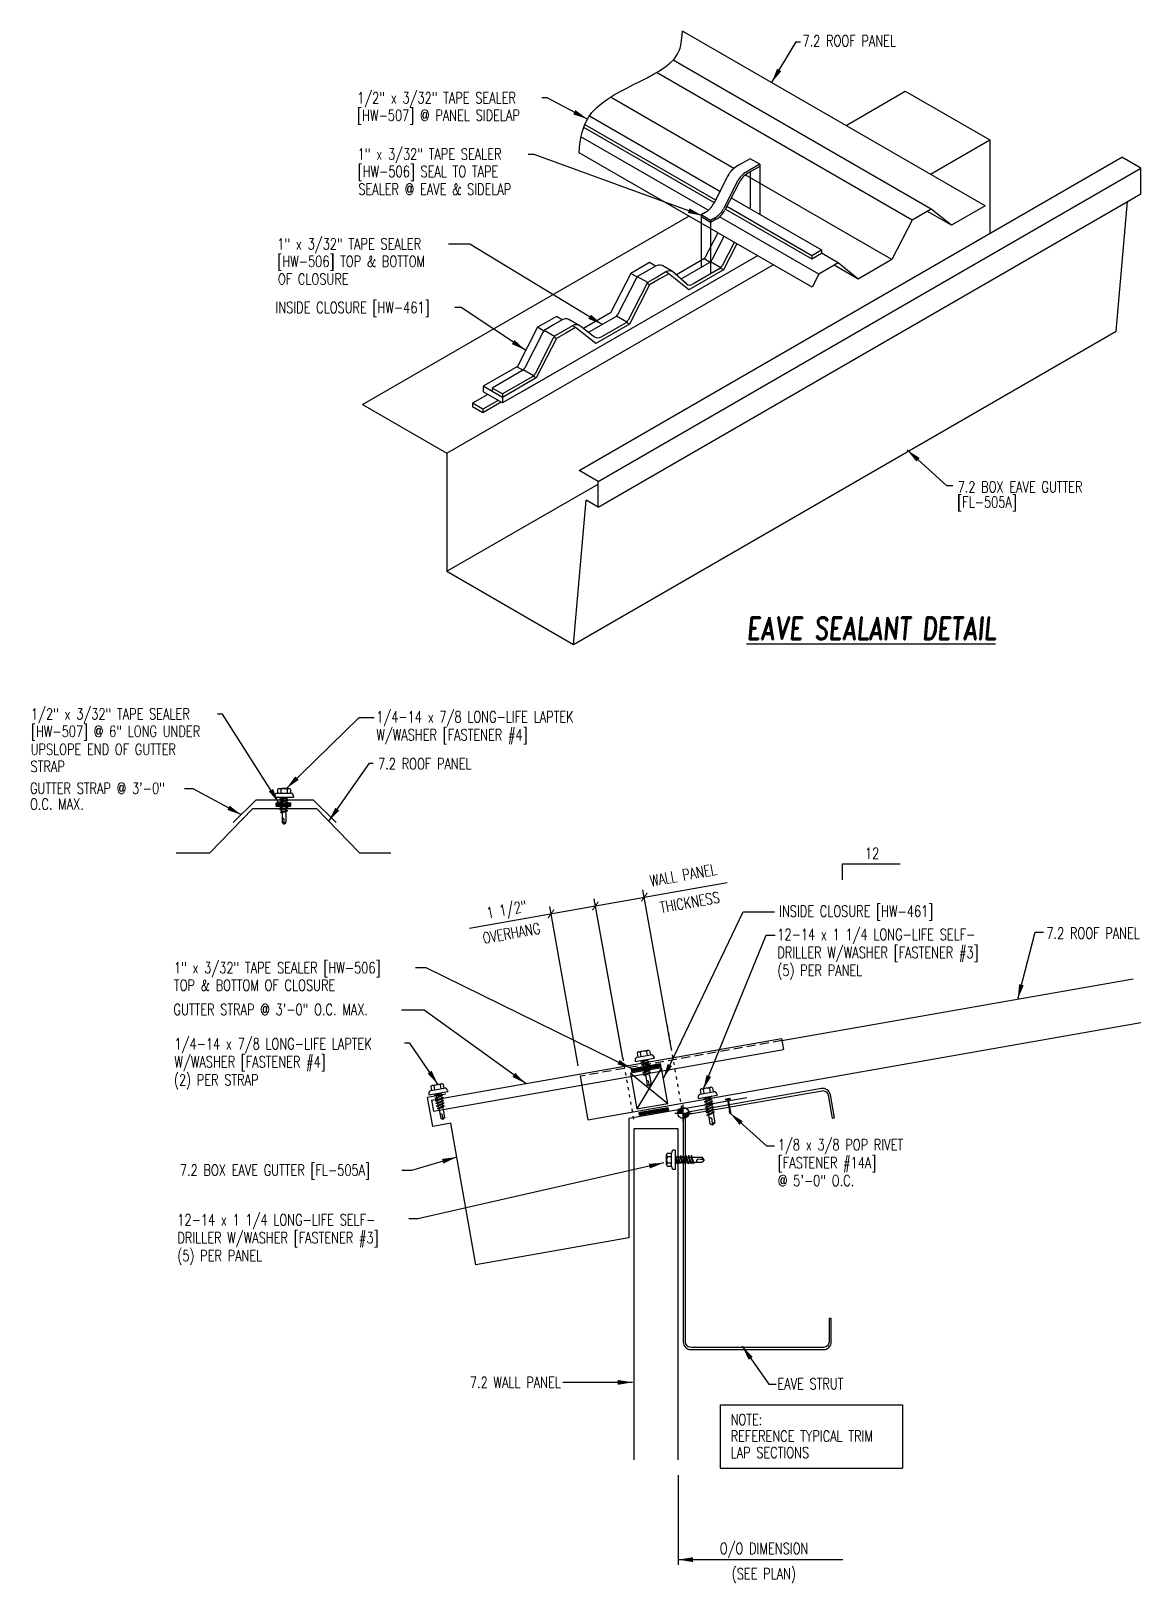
# Model space of a CAD drawing. Extents: x 1.6 to 39.1, y 9 to 61.4.
import ezdxf
from ezdxf.enums import TextEntityAlignment as Align

# ---------------------------------------------------------------- set-up
doc = ezdxf.new("R2010")
doc.units = 0
doc.header["$LTSCALE"] = 4
doc.header["$MEASUREMENT"] = 0
doc.linetypes.add('DOT2', pattern=[0.125, 0, -0.125])
doc.linetypes.add('HIDDEN', pattern=[0.375, 0.25, -0.125])
doc.layers.get('0').update_dxf_attribs({"linetype": 'CONTINUOUS'})
for name, color, linetype in [('CLOSURE', 3, 'CONTINUOUS'), ('DIM', 2, 'CONTINUOUS'), ('DIM-DETAILS', 7, 'CONTINUOUS'), ('FASTENER', 9, 'CONTINUOUS'), ('GRID', 9, 'CONTINUOUS'), ('LABEL', 6, 'CONTINUOUS'), ('MARK', 1, 'CONTINUOUS'), ('PANEL', 11, 'CONTINUOUS'), ('PANEL-S', 11, 'CONTINUOUS'), ('SEALANT', 8, 'CONTINUOUS'), ('SECTION', 11, 'CONTINUOUS'), ('STLA', 12, 'CONTINUOUS'), ('TAPE', 9, 'CONTINUOUS'), ('TEXT', 2, 'CONTINUOUS'), ('TRIM', 6, 'CONTINUOUS')]:
    doc.layers.add(name, color=color, linetype=linetype)
doc.styles.add('ROMAND', font='romand', dxfattribs={"height": 0.075})
doc.styles.add('TEXT', font='SIMPLEX.shx', dxfattribs={"width": 0.75, "height": 0.375})
doc.styles.add('TEXT1', font='ROMANS.shx', dxfattribs={"width": 0.75, "height": 0.375})
doc.dimstyles.new('DETAIL$7', dxfattribs={"dimscale": 4, "dimtxt": 0.375, "dimasz": 0.125, "dimexe": 0.0625, "dimexo": 0.0625, "dimgap": 0.0625, "dimtad": 1, "dimdec": 4, "dimzin": 3, "dimdsep": 46, "dimlunit": 4, "dimtxsty": 'TEXT', "dimblk": 'ARCHTICK', "dimcen": 0.0625, "dimclrd": 7, "dimclre": 7, "dimclrt": 2, "dimadec": 0, "dimazin": 0, "dimtfac": 0.6, "dimtdec": 4, "dimtmove": 0, "dimatfit": 3, "dimfxl": 0, "dimfrac": 2, "dimtolj": 1, "dimtzin": 0, "dimarcsym": 0})

# ---------------------------------------------------------------- blocks, each defined once
blk = doc.blocks.new('fm4')
at = {"layer": 'FASTENER', "color": 12}
for p, q in [((-0.089, 0.018), (0.089, 0.018)), ((0.06, 0.04), (-0.06, 0.04)), ((-0.012, 0.018), (-0.012, -0.373)), ((0.012, 0.018), (0.012, -0.373)), ((-0.02, -0.45), (0.02, -0.45))]:
    blk.add_line(p, q, dxfattribs=at)
for centre, radius, start, end in [((0, -0.066), 0.123, 119.4777, 136.6143), ((0, -0.066), 0.123, 43.3857, 60.5223), ((0, -0.428), 0.03, 143.7655, 228.4038), ((-0.075, -0.373), 0.0625, 323.7655, 0), ((0.075, -0.373), 0.0625, 180, 216.2345), ((0, -0.428), 0.03, 311.5962, 36.2345)]:
    blk.add_arc(centre, radius, start, end, dxfattribs=at)
blk = doc.blocks.new('FD-F14A')
at = {"layer": 'TEXT', "style": 'TEXT1', "width": 0.75}
for s, p in [('1/8 x 3/8 POP RIVET', (0.005, -0.041)), ('[FASTENER #14A]', (0.005, -0.193))]:
    blk.add_text(s, height=0.09375, dxfattribs=at).set_placement(p)
blk.add_attdef('(QUANTITY)', (0.005, -0.344), '', height=0.0938, dxfattribs=at)
blk = doc.blocks.new('fz9')
at = {"layer": 'FASTENER'}
for p, q in [((-0.324, 0.071), (-0.324, 0.037)), ((-0.324, 0.037), (0.324, 0.037)), ((-0.224, 0.171), (0.215, 0.171)), ((-0.215, 0.305), (-0.215, 0.171)), ((-0.161, 0.337), (0.161, 0.337)), ((-0.139, -0.016), (0.046, 0.037)), ((-0.107, 0.305), (-0.107, 0.171)), ((-0.104, -0.036), (0.139, 0.033)), ((-0.086, 0.037), (0.086, 0.037)), ((-0.086, 0.037), (-0.086, -0.001)), ((0.086, 0.037), (0.133, 0.037)), ((0.086, 0.018), (0.086, -0.042)), ((0.107, 0.305), (0.107, 0.171)), ((0.139, 0.033), (0.133, 0.037)), ((0.215, 0.305), (0.215, 0.171)), ((0.324, 0.071), (0.324, 0.037)), ((-0.104, -0.036), (-0.139, -0.016)), ((-0.139, -0.107), (0.104, -0.038)), ((-0.104, -0.127), (-0.139, -0.107)), ((-0.139, -0.198), (0.104, -0.128)), ((-0.104, -0.218), (-0.139, -0.198)), ((-0.139, -0.289), (0.104, -0.219)), ((-0.104, -0.309), (-0.139, -0.289)), ((-0.139, -0.38), (0.104, -0.31)), ((-0.104, -0.4), (-0.139, -0.38)), ((-0.139, -0.47), (0.104, -0.401)), ((-0.104, -0.491), (-0.139, -0.47)), ((-0.139, -0.561), (0.104, -0.492)), ((-0.104, -0.127), (0.139, -0.058)), ((-0.104, -0.218), (0.139, -0.149)), ((-0.104, -0.309), (0.139, -0.239)), ((-0.104, -0.4), (0.139, -0.33)), ((-0.104, -0.491), (0.139, -0.421)), ((-0.104, -0.581), (0.139, -0.512)), ((-0.086, -0.031), (-0.086, -0.092)), ((-0.086, -0.122), (-0.086, -0.183)), ((-0.086, -0.213), (-0.086, -0.274)), ((-0.086, -0.304), (-0.086, -0.364)), ((-0.086, -0.395), (-0.086, -0.455)), ((-0.086, -0.486), (-0.086, -0.546)), ((0.086, -0.073), (0.086, -0.133)), ((0.086, -0.164), (0.086, -0.224)), ((0.086, -0.255), (0.086, -0.315)), ((0.086, -0.345), (0.086, -0.406)), ((0.086, -0.436), (0.086, -0.497)), ((0.139, -0.058), (0.104, -0.038)), ((0.139, -0.149), (0.104, -0.128)), ((0.139, -0.239), (0.104, -0.219)), ((0.139, -0.33), (0.104, -0.31)), ((0.139, -0.421), (0.104, -0.401)), ((0.139, -0.512), (0.104, -0.492)), ((-0.104, -0.581), (-0.139, -0.561)), ((-0.086, -0.577), (-0.086, -0.869)), ((0, -0.929), (-0.086, -0.869)), ((-0.002, -0.914), (0.014, -0.727)), ((0, -0.929), (0.086, -0.869)), ((0.086, -0.527), (0.086, -0.869))]:
    blk.add_line(p, q, dxfattribs=at)
for centre, radius, start, end in [((-0.224, 0.071), 0.1, 90, 180), ((-0.161, 0.274), 0.0628, 29.8754, 150.1246), ((0, 0.141), 0.196, 56.9974, 123.0026), ((0.161, 0.274), 0.0628, 29.8754, 150.1246), ((0.224, 0.071), 0.1, 0, 90), ((-0.046, -0.739), 0.0615, 11.1445, 130.906), ((0.054, -0.915), 0.0563, 55.4585, 194.8454)]:
    blk.add_arc(centre, radius, start, end, dxfattribs=at)
blk = doc.blocks.new('wp')
at = {"layer": 'SECTION'}
for p, q in [((-0.096, 0), (0.096, 0)), ((0, -0.096), (0, 0.096))]:
    blk.add_line(p, q, dxfattribs=at)
at = {"layer": 'SECTION', "const_width": 0.0625}
for points in [[(0, 0.031, 0.414214), (-0.031, 0, 1)], [(0, -0.031, 0.414214), (0.031, 0, 1)]]:
    blk.add_lwpolyline(points, format="xyb", dxfattribs=at)
at = {"layer": 'SECTION'}
blk.add_circle((0, 0), 0.0625, dxfattribs=at)
blk = doc.blocks.new('_ArchTick')
at = {"color": 0, "const_width": 0.15}
blk.add_lwpolyline([(-0.5, -0.5), (0.5, 0.5)], dxfattribs=at)
blk = doc.blocks.new('A$C30686E82')
for p, q in [((-2.715, 0.761), (3.437, 0.761)), ((-2.715, 0.761), (-2.715, -1.379)), ((3.437, 0.761), (3.437, -1.379)), ((-2.715, -1.379), (3.437, -1.379))]:
    blk.add_line(p, q)
at = {"layer": 'TEXT', "style": 'TEXT1', "width": 0.75}
for s, p in [('NOTE:', (-2.368, 0.081)), ('REFERENCE TYPICAL TRIM', (-2.368, -0.477)), ('LAP SECTIONS', (-2.368, -1.035))]:
    blk.add_text(s, height=0.375, dxfattribs=at).set_placement(p)
blk = doc.blocks.new('slopl1')
at = {"layer": 'MARK', "color": 6}
blk.add_lwpolyline([(0, 0), (0, 0.137), (0.487, 0.137)], dxfattribs=at)
at = {"layer": 'MARK', "color": 2, "style": 'TEXT1', "width": 0.75}
blk.add_text('12', height=0.0938, dxfattribs=at).set_placement((0.191, 0.178))
blk.add_attdef('SLOPL1', text='', height=0.0938, dxfattribs=at).set_placement((-0.055, 0.024), align=Align.RIGHT)
blk = doc.blocks.new('FD-F3')
at = {"layer": 'TEXT', "style": 'TEXT1', "width": 0.75}
for s, p in [('12-14 x 1 1/4 LONG-LIFE SELF-', (0.005, -0.041)), ('DRILLER W/WASHER [FASTENER #3]', (0.005, -0.193))]:
    blk.add_text(s, height=0.09375, dxfattribs=at).set_placement(p)
blk.add_attdef('(QUANTITY)', (0.005, -0.344), '', height=0.0938, dxfattribs=at)
blk = doc.blocks.new('A$C6938402A')
at = {"layer": 'TAPE'}
h = blk.add_hatch(dxfattribs=at)
h.set_pattern_fill('DOTS', color=256, scale=0.35, angle=270, style=0)
h.set_pattern_definition([(270, (-22.332364, -26.379487), (0.021875, -0.0109375), [0, -0.021875])])
h.paths.add_polyline_path([(-0.563, -0.04), (-0.547, -0.132), (0.438, 0.041), (0.422, 0.134)])
at = {"layer": 'SEALANT'}
for p, q in [((-0.563, -0.04), (0.422, 0.134)), ((-0.547, -0.132), (0.438, 0.041)), ((0.422, 0.134), (0.438, 0.041)), ((-0.563, -0.04), (-0.547, -0.132))]:
    blk.add_line(p, q, dxfattribs=at)
blk = doc.blocks.new('LAY-LAB')
at = {"layer": 'LABEL', "color": 6, "style": 'ROMAND', "oblique": 5, "width": 0.75}
blk.add_attdef('LAY-LAB', (0.017, 0.036), '', height=0.188, dxfattribs=at)
blk = doc.blocks.new('fz5')
at = {"layer": 'FASTENER'}
for p, q in [((-0.326, 0.071), (-0.326, 0.037)), ((-0.326, 0.037), (0.322, 0.037)), ((-0.226, 0.171), (0.214, 0.171)), ((-0.217, 0.305), (-0.217, 0.171)), ((-0.163, 0.337), (0.159, 0.337)), ((-0.141, -0.014), (0.037, 0.037)), ((-0.108, 0.305), (-0.108, 0.171)), ((-0.105, -0.034), (0.137, 0.035)), ((-0.088, 0.037), (-0.088, 0.001)), ((-0.088, 0.037), (0.085, 0.037)), ((0.085, 0.037), (0.134, 0.037)), ((0.085, 0.02), (0.085, -0.041)), ((0.105, 0.305), (0.105, 0.171)), ((0.137, 0.035), (0.134, 0.037)), ((0.214, 0.305), (0.214, 0.171)), ((0.322, 0.071), (0.322, 0.037)), ((-0.105, -0.034), (-0.141, -0.014)), ((-0.141, -0.105), (0.102, -0.036)), ((-0.105, -0.125), (-0.141, -0.105)), ((-0.141, -0.196), (0.102, -0.127)), ((-0.105, -0.216), (-0.141, -0.196)), ((-0.141, -0.287), (0.102, -0.217)), ((-0.105, -0.307), (-0.141, -0.287)), ((-0.141, -0.378), (0.102, -0.308)), ((-0.105, -0.398), (-0.141, -0.378)), ((-0.122, -0.463), (0.089, -0.403)), ((-0.086, -0.483), (-0.122, -0.463)), ((-0.105, -0.125), (0.137, -0.056)), ((-0.105, -0.216), (0.137, -0.147)), ((-0.105, -0.307), (0.137, -0.238)), ((-0.105, -0.398), (0.137, -0.328)), ((-0.088, -0.029), (-0.088, -0.09)), ((-0.088, -0.12), (-0.088, -0.181)), ((-0.084, -0.27), (-0.088, -0.211)), ((-0.086, -0.483), (0.124, -0.423)), ((-0.078, -0.36), (-0.082, -0.3)), ((-0.071, -0.449), (-0.075, -0.389)), ((-0.066, -0.516), (-0.069, -0.478)), ((-0.066, -0.516), (-0.066, -0.82)), ((0.063, -0.515), (0.068, -0.439)), ((0.063, -0.516), (0.063, -0.82)), ((0.071, -0.408), (0.075, -0.346)), ((0.077, -0.315), (0.082, -0.253)), ((0.084, -0.223), (0.085, -0.211)), ((0.085, -0.071), (0.085, -0.131)), ((0.085, -0.162), (0.085, -0.211)), ((0.124, -0.423), (0.089, -0.403)), ((0.137, -0.056), (0.102, -0.036)), ((0.137, -0.147), (0.102, -0.127)), ((0.137, -0.238), (0.102, -0.217)), ((0.137, -0.328), (0.102, -0.308)), ((-0.002, -0.866), (-0.066, -0.82)), ((-0.003, -0.854), (0.009, -0.714)), ((-0.002, -0.866), (0.063, -0.82))]:
    blk.add_line(p, q, dxfattribs=at)
for centre, radius, start, end in [((-0.226, 0.071), 0.1, 90, 180), ((-0.163, 0.274), 0.0628, 29.8754, 150.1246), ((-0.002, 0.141), 0.196, 56.9974, 123.0026), ((0.159, 0.274), 0.0628, 29.8754, 150.1246), ((0.222, 0.071), 0.1, 0, 90), ((0.073, -0.516), 0.01, 175.9484, 180), ((-0.036, -0.723), 0.0461, 11.1445, 130.906), ((0.039, -0.855), 0.0422, 55.4585, 194.8454)]:
    blk.add_arc(centre, radius, start, end, dxfattribs=at)
blk = doc.blocks.new('A$C737C3CF5')
at = {"layer": 'TRIM'}
for p, q in [((-7.738, 1.596), (4.08, 3.679)), ((4.08, 3.679), (4.145, 3.31)), ((-7.672, 1.226), (4.145, 3.31)), ((-7.738, 1.596), (-7.672, 1.226))]:
    blk.add_line(p, q, dxfattribs=at)
blk = doc.blocks.new('FD-F4')
at = {"layer": 'TEXT', "style": 'TEXT1', "width": 0.75}
for s, p in [('1/4-14 x 7/8 LONG-LIFE LAPTEK', (0.005, -0.041)), ('W/WASHER [FASTENER #4]', (0.005, -0.193))]:
    blk.add_text(s, height=0.09375, dxfattribs=at).set_placement(p)
blk.add_attdef('(QUANTITY)', (1.485, -0.193), '', height=0.0938, dxfattribs=at)
blk = doc.blocks.new('A$C22B817AC')
at = {"layer": 'TAPE'}
h = blk.add_hatch(dxfattribs=at)
h.set_pattern_fill('DOTS', color=256, scale=0.35, angle=270, style=0)
h.set_pattern_definition([(270, (-46.173024, -15.338993), (0.021875, -0.0109375), [0, -0.021875])])
h.paths.add_polyline_path([(-1.948, 1.156), (-1.928, 1.267), (-2.421, 1.354), (-2.44, 1.243)])
for p, q in [((-2.44, 1.243), (-2.421, 1.354)), ((-2.44, 1.243), (-1.948, 1.156)), ((-2.421, 1.354), (-1.928, 1.267)), ((-1.948, 1.156), (-1.928, 1.267))]:
    blk.add_line(p, q, dxfattribs=at)

msp = doc.modelspace()

# ---------------------------------------------------------------- linework, layer by layer
at = {"layer": 'CLOSURE'}
for p, q in [((24.836, 54.621), (24.391, 53.752)), ((25.478, 54.251), (25.026, 53.368)), ((26.178, 53.846), (18.238, 49.262)), ((22.534, 53.617), (22.224, 53.438)), ((22.734, 53.501), (22.534, 53.617)), ((24.391, 53.752), (23.438, 53.201)), ((24.574, 53.629), (24.376, 53.743)), ((21.899, 53.251), (21.218, 51.92)), ((22.224, 53.438), (21.899, 53.251)), ((22.1, 53.135), (21.899, 53.251)), ((22.859, 53.054), (22.534, 52.867)), ((23.184, 53.242), (22.859, 53.054)), ((23.184, 53.242), (23.082, 53.301)), ((23.865, 52.698), (23.184, 53.242)), ((25.026, 53.368), (23.865, 52.698)), ((25.026, 53.368), (24.921, 53.429)), ((22.534, 52.867), (21.853, 51.536)), ((22.534, 52.867), (22.451, 52.915)), ((21.218, 51.92), (20.301, 51.39)), ((18.75, 51.432), (18.068, 50.101)), ((19.074, 51.62), (18.75, 51.432)), ((18.95, 51.316), (18.75, 51.432)), ((19.384, 51.799), (19.074, 51.62)), ((19.585, 51.683), (19.384, 51.799)), ((20.034, 51.424), (19.709, 51.236)), ((20.034, 51.424), (19.932, 51.482)), ((20.715, 50.879), (20.034, 51.424)), ((21.853, 51.536), (20.715, 50.879)), ((21.853, 51.536), (21.748, 51.597)), ((19.384, 51.049), (18.703, 49.718)), ((19.384, 51.049), (19.302, 51.096)), ((19.709, 51.236), (19.384, 51.049)), ((18.068, 50.101), (16.916, 49.436)), ((19.709, 50.111), (17.566, 48.873)), ((18.251, 49.979), (18.054, 50.093)), ((17.566, 49.061), (16.916, 49.436)), ((16.916, 49.436), (16.916, 49.248)), ((18.703, 49.718), (17.566, 49.061)), ((18.703, 49.718), (18.598, 49.778)), ((17.566, 48.873), (16.916, 49.248)), ((17.566, 49.061), (17.566, 48.873)), ((22.937, 26.408), (21.891, 26.224)), ((21.891, 26.224), (22.104, 25.021)), ((21.891, 26.224), (23.149, 25.205)), ((22.937, 26.408), (22.104, 25.021)), ((23.149, 25.205), (22.937, 26.408)), ((22.104, 25.021), (23.149, 25.205))]:
    msp.add_line(p, q, dxfattribs=at)
at = {"layer": 'DIM', "color": 7}
msp.add_line((23.504, 12.647), (23.504, 9.613), dxfattribs=at)
at = {"layer": 'DIM-DETAILS', "linetype": 'DOT2', "ltscale": 0.3}
for p, q in [((23.631, 25.026), (23.128, 27.882)), ((21.625, 26.74), (21.989, 24.678))]:
    msp.add_line(p, q, dxfattribs=at)
at = {"layer": 'GRID', "ltscale": 0.1}
for p, q in [((24.272, 55.161), (24.272, 53.451)), ((24.596, 55.044), (24.596, 53.238))]:
    msp.add_line(p, q, dxfattribs=at)
at = {"layer": 'PANEL'}
for p, q in [((27.002, 27.326), (38.873, 29.419)), ((20.447, 24.647), (39.133, 27.942)), ((20.186, 26.124), (20.447, 24.647)), ((23.504, 24.348), (22.004, 24.348)), ((22.004, 24.348), (22.004, 13.157)), ((23.504, 13.157), (23.504, 24.348))]:
    msp.add_line(p, q, dxfattribs=at)
at = {"layer": 'PANEL', "linetype": 'HIDDEN', "ltscale": 0.3}
msp.add_line((27.002, 27.326), (20.186, 26.124), dxfattribs=at)
at = {"layer": 'PANEL-S'}
for p, q in [((33.87, 55.536), (23.641, 61.441)), ((32.051, 55.423), (23.327, 60.46)), ((31.402, 55.048), (22.763, 60.036)), ((25.381, 56.8), (21.214, 59.206)), ((24.517, 55.386), (20.216, 57.869)), ((28.022, 52.781), (20.16, 57.321)), ((30.72, 53.717), (25.766, 56.578)), ((28.252, 53.23), (24.901, 55.165)), ((32.051, 55.423), (31.402, 55.048)), ((32.732, 54.879), (31.92, 55.348)), ((32.732, 54.879), (32.051, 55.423)), ((33.87, 55.536), (32.732, 54.879)), ((31.402, 55.048), (30.72, 53.717)), ((28.901, 53.605), (28.336, 53.931)), ((28.901, 53.605), (28.577, 53.417)), ((29.583, 53.061), (28.771, 53.529)), ((29.583, 53.061), (28.901, 53.605)), ((30.72, 53.717), (29.583, 53.061)), ((28.252, 53.23), (28.022, 52.781)), ((28.577, 53.417), (28.252, 53.23))]:
    msp.add_line(p, q, dxfattribs=at)
msp.add_lwpolyline([(6.535, 33.67), (7.677, 33.67), (9.131, 35.17), (11.277, 35.17), (12.731, 33.67), (13.788, 33.67)], dxfattribs=at)
msp.add_open_spline([(20.16, 57.321), (20.17, 57.84), (20.541, 59.446), (23.504, 59.961), (23.61, 61.082), (23.641, 61.441)], degree=3, knots=[1.966847, 1.966847, 1.966847, 1.966847, 3.98318, 8.842634, 9.555001, 9.555001, 9.555001, 9.555001], dxfattribs=at)
at = {"layer": 'SEALANT'}
for p, q in [((28.011, 53.744), (28.336, 53.931)), ((28.011, 53.861), (28.011, 53.744))]:
    msp.add_line(p, q, dxfattribs=at)
at = {"layer": 'STLA'}
msp.add_lwpolyline([(28.778, 24.72), (28.641, 25.496, 0.414214), (28.337, 25.709), (23.888, 24.924, 0.36397), (23.671, 24.666), (23.671, 17.148, 0.414214), (23.933, 16.886), (28.409, 16.886, 0.414214), (28.671, 17.148), (28.671, 17.936), (28.596, 17.936), (28.596, 17.148, -0.414214), (28.409, 16.961), (23.933, 16.961, -0.414214), (23.746, 17.148), (23.746, 24.666, -0.36397), (23.901, 24.851), (28.35, 25.635, -0.414214), (28.567, 25.483), (28.704, 24.707)], format="xyb", close=True, dxfattribs=at)
at = {"layer": 'TAPE'}
for p, q in [((20.345, 58.288), (24.762, 55.738)), ((20.502, 58.572), (24.91, 56.027)), ((20.306, 58.192), (24.715, 55.647)), ((25.605, 56.938), (25.472, 56.862)), ((25.93, 57.126), (25.605, 56.938)), ((25.93, 56.751), (25.797, 56.674)), ((25.982, 56.711), (25.849, 56.634)), ((26.255, 56.938), (25.93, 57.126)), ((26.255, 56.938), (25.93, 56.751)), ((26.255, 56.868), (25.93, 56.681)), ((25.93, 56.681), (25.93, 55.464)), ((26.255, 56.938), (26.255, 56.868)), ((26.255, 56.868), (26.255, 55.251)), ((25.18, 56.554), (24.7, 55.617)), ((25.504, 56.366), (25.025, 55.43)), ((25.556, 56.326), (25.077, 55.389)), ((25.291, 55.807), (28.336, 54.049)), ((24.408, 55.309), (24.272, 55.231)), ((24.596, 55.044), (24.272, 55.231)), ((24.272, 55.231), (24.272, 55.161)), ((24.596, 54.973), (24.272, 55.161)), ((24.732, 55.122), (24.596, 55.044)), ((24.784, 55.082), (24.596, 54.973)), ((25.096, 55.427), (28.011, 53.744)), ((25.143, 55.518), (28.011, 53.861)), ((24.596, 55.044), (24.596, 54.973)), ((25.044, 54.501), (24.639, 53.71)), ((25.391, 54.3), (24.987, 53.509)), ((28.011, 53.861), (28.336, 54.049)), ((28.336, 54.049), (28.336, 53.931)), ((22.734, 53.501), (22.438, 53.33)), ((23.306, 53.313), (22.958, 53.514)), ((24.542, 53.607), (23.594, 53.06)), ((24.935, 53.441), (24.588, 53.641)), ((22.08, 53.077), (21.466, 51.878)), ((22.473, 52.94), (22.126, 53.14)), ((22.438, 53.33), (22.178, 53.18)), ((22.786, 53.13), (22.525, 52.979)), ((23.081, 53.3), (22.786, 53.13)), ((23.777, 52.895), (23.324, 53.304)), ((24.889, 53.407), (23.989, 52.887)), ((22.427, 52.877), (21.813, 51.677)), ((19.289, 51.512), (19.028, 51.361)), ((19.584, 51.683), (19.289, 51.512)), ((19.931, 51.482), (19.636, 51.312)), ((20.156, 51.495), (19.809, 51.695)), ((20.627, 51.13), (20.212, 51.461)), ((21.369, 51.775), (20.561, 51.309)), ((21.716, 51.575), (20.908, 51.108)), ((21.76, 51.607), (21.412, 51.807)), ((18.93, 51.259), (18.316, 50.059)), ((19.278, 51.058), (18.664, 49.859)), ((19.324, 51.122), (18.977, 51.322)), ((19.636, 51.312), (19.375, 51.161)), ((18.219, 49.957), (17.218, 49.379)), ((18.61, 49.789), (18.263, 49.989)), ((17.566, 49.179), (17.218, 49.379)), ((17.218, 49.379), (17.218, 49.261)), ((18.566, 49.756), (17.566, 49.179)), ((17.067, 49.161), (16.551, 48.863)), ((16.898, 48.662), (16.551, 48.863)), ((16.551, 48.863), (16.551, 48.745)), ((17.414, 48.961), (16.898, 48.662)), ((17.516, 48.902), (16.898, 48.545)), ((17.566, 49.179), (17.566, 49.061)), ((16.898, 48.545), (16.551, 48.745)), ((16.898, 48.662), (16.898, 48.545))]:
    msp.add_line(p, q, dxfattribs=at)
for centre, radius, start, end in [((25.847, 56.212), 0.75, 120, 152.8916), ((26.172, 56.025), 0.75, 120, 152.8916), ((26.224, 55.984), 0.75, 120, 152.8916), ((24.033, 55.959), 0.75, 300, 332.8916), ((24.357, 55.771), 0.75, 300, 332.8916), ((24.409, 55.731), 0.75, 300, 332.8916), ((22.859, 53.284), 0.25, 66.4852, 120), ((24.417, 53.824), 0.25, 300, 332.8916), ((24.764, 53.623), 0.25, 300, 332.8916), ((22.303, 52.963), 0.25, 120, 152.8916), ((22.65, 52.763), 0.25, 120, 152.8916), ((23.206, 53.084), 0.25, 61.8506, 120), ((23.888, 53.039), 0.182, 232.4218, 303.5534), ((19.709, 51.466), 0.25, 66.4852, 120), ((20.056, 51.266), 0.25, 51.3833, 120), ((21.244, 51.992), 0.25, 300, 332.8916), ((21.591, 51.791), 0.25, 300, 332.8916), ((19.153, 51.145), 0.25, 120, 152.8916), ((19.5, 50.944), 0.25, 120, 152.8916), ((20.436, 51.525), 0.25, 271.9424, 300), ((20.783, 51.325), 0.25, 231.3833, 300), ((18.094, 50.173), 0.25, 300, 332.8916), ((18.441, 49.973), 0.25, 300, 332.8916)]:
    msp.add_arc(centre, radius, start, end, dxfattribs=at)
at = {"layer": 'TEXT', "color": 7}
for p, q in [((22.355, 32.173), (25.154, 32.674)), ((21.625, 26.74), (20.659, 32.123)), ((21.626, 26.733), (20.659, 32.123)), ((20.703, 31.877), (22.378, 32.177)), ((20.703, 31.877), (22.112, 32.13)), ((23.278, 27.029), (22.311, 32.419)), ((16.452, 31.124), (20.703, 31.877)), ((20.125, 26.473), (19.159, 31.856))]:
    msp.add_line(p, q, dxfattribs=at)
at = {"layer": 'TRIM'}
for p, q in [((29.169, 58.25), (31.173, 59.407)), ((31.173, 59.407), (34.023, 57.762)), ((32.018, 56.605), (34.023, 57.762)), ((34.023, 57.762), (34.023, 54.6)), ((20.157, 46.594), (38.49, 57.179)), ((39.131, 56.809), (38.49, 57.179)), ((20.798, 46.224), (39.131, 56.809)), ((39.131, 55.94), (39.131, 56.809)), ((20.798, 45.355), (39.131, 55.94)), ((38.299, 51.301), (38.682, 55.681)), ((12.84, 48.823), (23.859, 55.185)), ((15.689, 47.177), (26.709, 53.54)), ((19.965, 40.716), (38.299, 51.301)), ((12.84, 48.823), (15.689, 47.177)), ((15.689, 47.177), (15.689, 43.185)), ((20.798, 46.224), (20.157, 46.594)), ((20.798, 45.355), (20.798, 46.224)), ((15.689, 43.185), (20.798, 46.134)), ((19.965, 40.716), (20.392, 45.59)), ((20.798, 45.355), (20.392, 45.59)), ((15.689, 43.185), (19.965, 40.716)), ((9.242, 35.463), (8.468, 34.697)), ((9.242, 35.463), (11.166, 35.463)), ((11.166, 35.463), (11.94, 34.697)), ((15.65, 25.518), (15.035, 25.41)), ((15.208, 24.425), (15.035, 25.41)), ((25.819, 25.398), (21.837, 24.696)), ((21.837, 24.696), (21.837, 20.666)), ((15.824, 24.533), (15.208, 24.425)), ((16.666, 19.754), (15.824, 24.533)), ((21.837, 20.666), (16.666, 19.754))]:
    msp.add_line(p, q, dxfattribs=at)

# ---------------------------------------------------------------- block references
msp.add_blockref('A$C30686E82', (27.638, 14.254))
at = {"layer": 'FASTENER'}
msp.add_blockref('fz5', (10.184, 35.512), dxfattribs=at)
for name, p, rotation in [('fz5', (22.378, 26.64), 9.99999999999983), ('fz5', (15.406, 25.512), 9.99999999999983), ('fz9', (24.503, 25.389), 9.999999999999792), ('fm4', (25.183, 25.32), 9.999999999999872), ('fz9', (23.443, 23.304), 90)]:
    msp.add_blockref(name, p, dxfattribs=dict(at, rotation=rotation))
at = {"layer": 'LABEL', "xscale": 4, "yscale": 4, "zscale": 4}
msp.add_blockref('LAY-LAB', (25.749, 40.74), dxfattribs=at).add_auto_attribs({'LAY-LAB': '%%UEAVE SEALANT DETAIL'})
at = {"layer": 'MARK', "xscale": 4, "yscale": 4, "zscale": 4}
msp.add_blockref('slopl1', (29.049, 32.757), dxfattribs=at)
at = {"layer": 'PANEL'}
msp.add_blockref('A$C737C3CF5', (22.909, 23.719), dxfattribs=at)
at = {"layer": 'TEXT'}
for name, p, xscale, yscale, zscale in [('FD-F4', (13.282, 38.243), 4, 4, 4), ('FD-F4', (6.463, 27.195), 4, 4, 4), ('wp', (23.671, 24.879), 3, 3, 3)]:
    msp.add_blockref(name, p, dxfattribs=dict(at, xscale=xscale, yscale=yscale, zscale=zscale))
at = {"layer": 'TEXT', "rotation": 10}
msp.add_blockref('A$C22B817AC', (12.538, 34.452), dxfattribs=at)
at = {"layer": 'TEXT', "color": 7, "yscale": 0.25, "zscale": 0.25}
for p, xscale, rotation in [((20.703, 31.877), 0.25, 10.17465224019912), ((20.703, 31.877), 0.25, 190.1746522401992), ((22.355, 32.173), 0.2499999999999999, 10.17465224019914), ((19.203, 31.61), 0.2499999999999999, 190.1746522401991)]:
    msp.add_blockref('_ArchTick', p, dxfattribs=dict(at, xscale=xscale, rotation=rotation))
at = {"layer": 'TEXT', "xscale": 4, "yscale": 4, "zscale": 4}
for name, p, values in [('FD-F3', (26.829, 30.89), {'(QUANTITY)': '(5) PER PANEL'}), ('FD-F14A', (26.847, 23.784), {'(QUANTITY)': '@ 5\'-0" O.C.'}), ('FD-F3', (6.559, 21.249), {'(QUANTITY)': '(5) PER PANEL'})]:
    msp.add_blockref(name, p, dxfattribs=at).add_auto_attribs(values)
at = {"layer": 'TEXT'}
for p in [(22.471, 26.415), (22.731, 24.937)]:
    msp.add_blockref('A$C6938402A', p, dxfattribs=at)

# ---------------------------------------------------------------- texts
at = {"layer": 'TEXT', "style": 'TEXT1', "width": 0.75}
for s, p in [('7.2 ROOF PANEL', (27.7, 60.923)), ('1/2" x 3/32" TAPE SEALER ', (12.655, 58.997)), ('[HW-507] @ PANEL SIDELAP', (12.655, 58.407)), ('1" x 3/32" TAPE SEALER ', (12.674, 57.097)), ('[HW-506] SEAL TO TAPE', (12.674, 56.507)), ('SEALER @ EAVE & SIDELAP', (12.693, 55.91)), ('1" x 3/32" TAPE SEALER ', (9.959, 54.061)), ('[HW-506] TOP & BOTTOM', (9.959, 53.471)), ('OF CLOSURE', (9.978, 52.874)), ('INSIDE CLOSURE [HW-461]', (9.895, 51.912)), ('7.2 BOX EAVE GUTTER', (32.939, 45.849)), ('[FL-505A]', (32.926, 45.338)), ('1/2" x 3/32" TAPE SEALER ', (1.636, 38.18)), ('[HW-507] @ 6" LONG UNDER', (1.636, 37.59)), ('UPSLOPE END OF GUTTER', (1.625, 36.982)), ('STRAP', (1.621, 36.404)), ('7.2 ROOF PANEL', (13.362, 36.494)), ('GUTTER STRAP @ 3\'-0"', (1.602, 35.666)), ('O.C. MAX.', (1.602, 35.132)), ('INSIDE CLOSURE [HW-461]', (26.909, 31.512)), ('7.2 ROOF PANEL', (35.938, 30.769)), ('1" x 3/32" TAPE SEALER [HW-506]', (6.465, 29.601)), ('TOP & BOTTOM OF CLOSURE', (6.465, 29.011)), ('GUTTER STRAP @ 3\'-0" O.C. MAX.', (6.451, 28.191)), ('(2) PER STRAP', (6.466, 25.812)), ('7.2 BOX EAVE GUTTER [FL-505A]', (6.666, 22.764)), ('EAVE STRUT', (26.853, 15.543)), ('O/O DIMENSION', (24.906, 9.979)), ('(SEE PLAN)', (25.309, 9.126))]:
    msp.add_text(s, height=0.375, dxfattribs=at).set_placement(p)
msp.add_text('7.2 WALL PANEL', height=0.375, dxfattribs=at).set_placement((19.537, 15.591), align=Align.RIGHT)
at = {"layer": 'TEXT', "color": 2, "char_height": 0.375, "attachment_point": 5, "rotation": 10.1747, "style": 'TEXT1'}
for s, insert in [('\\A1;WALL PANEL', (23.673, 32.921)), ('\\A1;1 1/2"', (17.715, 31.698)), ('\\A1;THICKNESS', (23.893, 32)), ('\\A1;OVERHANG', (17.866, 30.957))]:
    msp.add_mtext(s, dxfattribs=dict(at, insert=insert))

# ---------------------------------------------------------------- leaders
at = {"layer": 'DIM'}
msp.add_leader([(23.504, 9.788), (29.067, 9.788)], dimstyle='DETAIL$7', dxfattribs=at)
at = {"layer": 'TEXT'}
for points in [[(26.654, 59.695), (27.483, 61.08), (27.631, 61.08)], [(20.435, 58.466), (19.07, 59.181), (18.895, 59.181)], [(24.324, 55.201), (18.631, 57.27), (18.428, 57.27)], [(20.936, 51.526), (16.465, 54.243), (15.742, 54.243)], [(18.342, 50.657), (16.163, 52.096), (15.958, 52.096)], [(31.23, 47.288), (32.567, 46.09), (32.781, 46.09)], [(10.009, 35.365), (8.111, 38.363), (7.941, 38.363)], [(10.263, 35.848), (12.726, 38.244), (13.224, 38.244)], [(11.694, 34.74), (13.068, 36.699), (13.2, 36.699)], [(8.748, 34.954), (7.12, 35.84), (6.819, 35.84)], [(23, 26.052), (25.698, 31.68), (26.759, 31.68)], [(34.97, 28.73), (35.558, 30.991), (35.846, 30.991)], [(24.345, 25.671), (26.475, 30.892), (26.772, 30.892)], [(21.933, 26.379), (14.985, 29.791), (14.629, 29.791)], [(18.354, 25.875), (14.917, 28.357), (14.148, 28.357)], [(15.383, 25.85), (14.43, 27.242), (14.249, 27.242)], [(25.255, 24.876), (26.483, 23.77), (26.754, 23.77)], [(16.025, 23.393), (14.492, 22.938), (14.166, 22.938)], [(23.012, 23.197), (14.705, 21.307), (14.406, 21.307)], [(25.662, 16.999), (26.562, 15.715), (26.809, 15.715)], [(21.955, 15.778), (20.489, 15.778), (19.607, 15.778)]]:
    msp.add_leader(points, dimstyle='DETAIL$7', dxfattribs=at)

doc.saveas('drawing.dxf')
